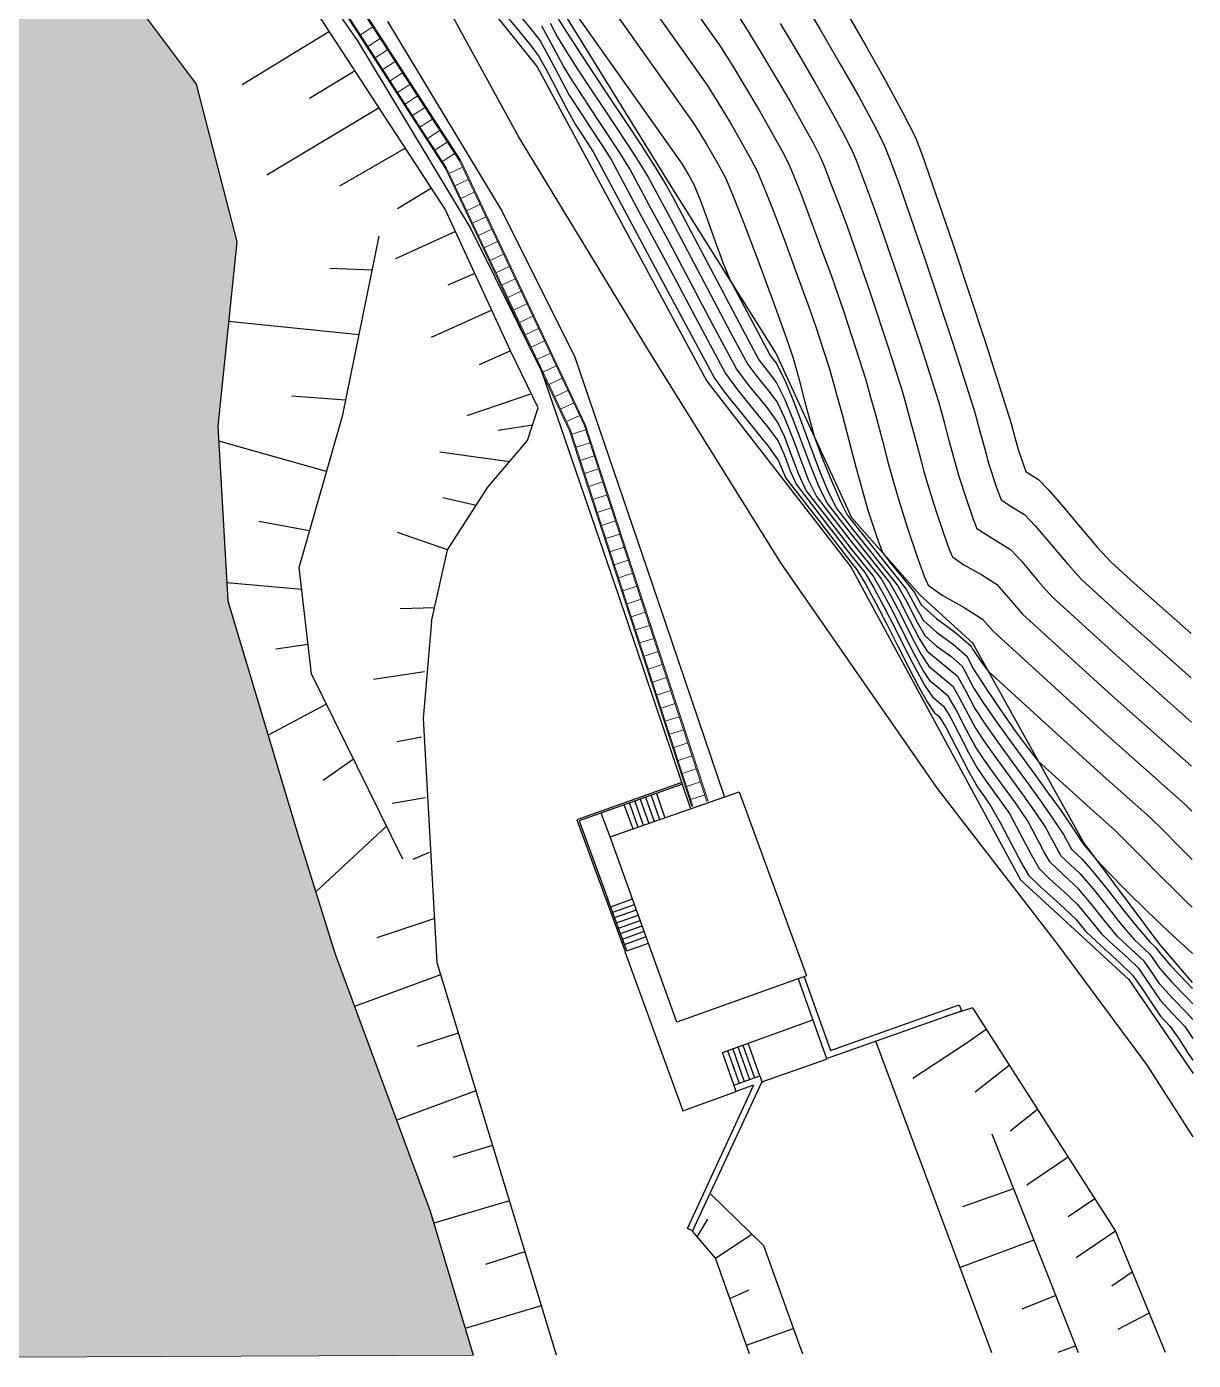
# Model space of a CAD drawing. Header units: millimetres. Extents: x -133 to 63340, y -143 to 109141.
# Drawn here: x 62536.4 to 62587.4, y 108404.3 to 108462.6 of the extents above; entities that cross this region are included whole.
import ezdxf

# ---------------------------------------------------------------- set-up
doc = ezdxf.new("R2010")
doc.units = ezdxf.units.MM
doc.header["$MEASUREMENT"] = 0
for name, color, linetype in [('Bâti', 7, 'Continuous'), ('CANALISATION', 2, 'Continuous'), ('colore lago', 131, 'Continuous'), ('curve livello 5m', 7, 'Continuous'), ('Limite fiume', 6, 'Continuous'), ('pendenze', 2, 'Continuous'), ('Per+Mod Surf', 7, 'Continuous'), ('SCALE', 2, 'Continuous'), ('Strade', 7, 'Continuous'), ('TalusHautBas', 7, 'Continuous')]:
    doc.layers.add(name, color=color, linetype=linetype)
doc.layers.add('Colori bordi', color=5, linetype='Continuous', plot=False)
doc.layers.add('no_plot', color=5, linetype='Continuous', plot=False)

msp = doc.modelspace()

# ---------------------------------------------------------------- hatches: boundary and pattern name
at = {"layer": 'colore lago', "linetype": 'Continuous', "lineweight": 0}
msp.add_hatch(color=256, dxfattribs=at).paths.add_polyline_path([(62548.2785, 108427.2813), (62545.2149, 108437.4977), (62544.7767, 108445.1398), (62545.6037, 108453.1916), (62543.8249, 108460.0907), (62537.2375, 108468.8864), (62530.5503, 108474.2875), (62527.7446, 108478.4761), (62523.6239, 108483.7567), (62517.3885, 108489.8759), (62515.2465, 108489.6403), (62513.6669, 108491.3373), (62513.9099, 108495.5974), (62504.855, 108507.9517), (62496.2324, 108519.7164), (62493.3544, 108519.0168), (62485.4277, 108525.3848), (62484.6684, 108528.5086), (62471.2359, 108544.4414), (62471.3593, 108544.5426), (62471.1446, 108544.7908), (62466.395, 108550.2796), (62461.1114, 108555.785), (62451.9812, 108564.9833), (62445.6934, 108571.4023), (62438.2814, 108579.0072), (62431.6209, 108586.0355), (62422.3658, 108596.3263), (62419.2028, 108600.3592), (62408.0987, 108615.7917), (62402.3619, 108624.9029), (62401.9106, 108624.6198), (62397.083, 108621.5924), (62391.7798, 108618.2667), (62379.1258, 108610.3312), (62385.2068, 108600.697), (62399.8054, 108577.5683), (62397.3883, 108576.0313), (62399.2665, 108572.8528), (62400.2625, 108570.8412), (62401.9219, 108566.4966), (62403.538, 108562.2348), (62405.2955, 108558.0946), (62407.9973, 108552.7666), (62411.016, 108547.6991), (62415.008, 108541.4499), (62417.547, 108537.4023), (62418.8645, 108535.302), (62423.7176, 108527.6886), (62427.3396, 108522.0308), (62428.8547, 108522.3015), (62431.9449, 108520.4683), (62435.17, 108517.1027), (62435.248, 108508.375), (62442.5794, 108497.7776), (62448.4078, 108490.3296), (62458.0371, 108478.2075), (62469.2124, 108462.4823), (62469.097, 108462.1315), (62477.4132, 108450.0308), (62487.1869, 108436.2424), (62497.2899, 108418.8124), (62505.266, 108404.2863), (62555.9335, 108404.5128), (62554.0622, 108410.815), (62549.8898, 108422.0895)])

# ---------------------------------------------------------------- linework, layer by layer
at = {"layer": 'Bâti', "color": 2, "linetype": 'Continuous'}
for p, q in [((62547.0587, 108467.5143), (62550.8775, 108461.9823)), ((62552.1881, 108462.8297), (62557.2117, 108454.5211)), ((62550.8775, 108461.9823), (62555.8432, 108453.7694)), ((62557.2117, 108454.5211), (62560.3771, 108448.1448)), ((62555.8432, 108453.7694), (62558.9341, 108447.5431)), ((62560.3771, 108448.1448), (62563.7483, 108438.2794)), ((62558.9341, 108447.5431), (62562.2718, 108437.776)), ((62562.2718, 108437.776), (62565.4285, 108428.448)), ((62563.7483, 108438.2794), (62566.9062, 108428.9481)), ((62565.0149, 108429.5376), (62560.465, 108427.9183)), ((62565.0417, 108429.4622), (62560.5681, 108427.87)), ((62561.9252, 108427.1753), (62567.5624, 108429.1495)), ((62567.5624, 108429.1495), (62570.5093, 108421.0945)), ((62560.465, 108427.9183), (62561.7532, 108424.4245)), ((62560.5681, 108427.87), (62561.8282, 108424.4522)), ((62561.9244, 108427.1758), (62561.5355, 108428.2143)), ((62564.8494, 108419.0683), (62561.9252, 108427.1753)), ((62561.7532, 108424.4245), (62562.5863, 108422.1648)), ((62562.6614, 108422.1925), (62561.8282, 108424.4522)), ((62562.5766, 108422.1612), (62565.0987, 108415.1894)), ((62570.5093, 108421.0945), (62564.8494, 108419.0683)), ((62570.1512, 108420.9663), (62571.3936, 108417.4775)), ((62570.4148, 108421.0607), (62571.5634, 108417.8352)), ((62571.5634, 108417.8352), (62577.1904, 108419.8377)), ((62577.1904, 108419.8377), (62577.2843, 108419.5739)), ((62566.8393, 108417.7502), (62570.7895, 108419.174)), ((62571.3936, 108417.4775), (62577.2843, 108419.5739)), ((62568.5654, 108416.4586), (62571.3935, 108417.4595)), ((62565.3117, 108410.0473), (62568.2077, 108416.3263)), ((62568.5654, 108416.4586), (62565.5292, 108409.9502)), ((62565.0987, 108415.1894), (62567.4379, 108416.0478)), ((62565.5292, 108409.9502), (62565.3117, 108410.0473))]:
    msp.add_line(p, q, dxfattribs=at)
at = {"layer": 'CANALISATION', "linetype": 'Continuous', "lineweight": 0}
for p, q in [((62551.5503, 108462.5951), (62551.008, 108462.2447)), ((62551.8759, 108462.0911), (62551.3335, 108461.7408)), ((62552.2015, 108461.5871), (62551.6591, 108461.2368)), ((62552.5271, 108461.0832), (62551.9847, 108460.7328)), ((62552.8526, 108460.5792), (62552.3103, 108460.2288)), ((62553.1782, 108460.0752), (62552.6359, 108459.7248)), ((62553.5038, 108459.5712), (62552.9614, 108459.2208)), ((62553.8294, 108459.0672), (62553.287, 108458.7169)), ((62554.155, 108458.5633), (62553.6126, 108458.2129)), ((62554.4805, 108458.0593), (62553.9382, 108457.7089)), ((62554.8061, 108457.5553), (62554.2638, 108457.2049)), ((62555.1317, 108457.0513), (62554.5893, 108456.7009)), ((62554.8845, 108456.18), (62555.4682, 108456.456)), ((62555.1409, 108455.6376), (62555.7247, 108455.9136)), ((62555.3974, 108455.0952), (62555.9811, 108455.3712)), ((62555.6539, 108454.5527), (62556.2376, 108454.8287)), ((62555.9103, 108454.0103), (62556.494, 108454.2863)), ((62556.1668, 108453.4679), (62556.7505, 108453.7439)), ((62556.4232, 108452.9255), (62557.007, 108453.2014)), ((62556.6797, 108452.383), (62557.2634, 108452.659)), ((62556.9362, 108451.8406), (62557.5199, 108452.1166)), ((62557.1926, 108451.2982), (62557.7763, 108451.5741)), ((62557.4491, 108450.7557), (62558.0328, 108451.0317)), ((62557.7055, 108450.2133), (62558.2893, 108450.4893)), ((62557.962, 108449.6709), (62558.5457, 108449.9469)), ((62558.2184, 108449.1285), (62558.8022, 108449.4044)), ((62558.4749, 108448.586), (62559.0586, 108448.862)), ((62558.7314, 108448.0436), (62559.3151, 108448.3196)), ((62558.9878, 108447.5012), (62559.5715, 108447.7771)), ((62559.2443, 108446.9587), (62559.828, 108447.2347)), ((62559.5007, 108446.4163), (62560.0845, 108446.6923)), ((62559.7572, 108445.8739), (62560.3409, 108446.1499)), ((62560.0137, 108445.3315), (62560.5974, 108445.6074)), ((62560.2485, 108444.7804), (62560.8624, 108444.9805)), ((62560.4344, 108444.21), (62561.0483, 108444.41)), ((62560.6203, 108443.6395), (62561.2342, 108443.8395)), ((62560.8062, 108443.069), (62561.4201, 108443.269)), ((62560.9921, 108442.4985), (62561.606, 108442.6986)), ((62561.178, 108441.928), (62561.7919, 108442.1281)), ((62561.3638, 108441.3576), (62561.9778, 108441.5576)), ((62561.5497, 108440.7871), (62562.1636, 108440.9871)), ((62561.7356, 108440.2166), (62562.3495, 108440.4167)), ((62561.9215, 108439.6461), (62562.5354, 108439.8462)), ((62562.1074, 108439.0757), (62562.7213, 108439.2757)), ((62562.2933, 108438.5052), (62562.9072, 108438.7052)), ((62562.4792, 108437.9347), (62563.0931, 108438.1347)), ((62562.6651, 108437.3642), (62563.279, 108437.5643)), ((62562.851, 108436.7937), (62563.4649, 108436.9938)), ((62563.0369, 108436.2233), (62563.6508, 108436.4233)), ((62563.2228, 108435.6528), (62563.8367, 108435.8528)), ((62563.4086, 108435.0823), (62564.0225, 108435.2824)), ((62563.5945, 108434.5118), (62564.2084, 108434.7119)), ((62563.7804, 108433.9414), (62564.3943, 108434.1414)), ((62563.9663, 108433.3709), (62564.5802, 108433.5709)), ((62564.1522, 108432.8004), (62564.7661, 108433.0004)), ((62564.3381, 108432.2299), (62564.952, 108432.43)), ((62564.524, 108431.6594), (62565.1379, 108431.8595)), ((62564.7099, 108431.089), (62565.3238, 108431.289)), ((62564.8958, 108430.5185), (62565.5097, 108430.7185)), ((62565.0817, 108429.948), (62565.6956, 108430.1481)), ((62565.2675, 108429.3775), (62565.8815, 108429.5776)), ((62565.4534, 108428.8071), (62566.0673, 108429.0071))]:
    msp.add_line(p, q, dxfattribs=at)
at = {"layer": 'CANALISATION', "linetype": 'Continuous', "lineweight": 0, "flags": 128}
for points in [[(62528.3351, 108491.688), (62542.295, 108475.1748), (62549.4685, 108465.8177), (62555.337, 108456.7335), (62560.7928, 108445.1941), (62566.1599, 108428.7229)], [(62528.3811, 108491.7111), (62542.334, 108475.2062), (62549.5094, 108465.8465), (62555.3808, 108456.7578), (62560.8394, 108445.2126), (62566.2075, 108428.7384)], [(62527.7412, 108491.3904), (62541.792, 108474.7697), (62548.9402, 108465.4455), (62554.7715, 108456.4189), (62560.1916, 108444.9551), (62565.546, 108428.5229)], [(62541.7494, 108474.7426), (62548.8991, 108465.4165), (62554.7275, 108456.3944), (62560.1448, 108444.9365), (62565.4982, 108428.5073)]]:
    msp.add_lwpolyline(points, dxfattribs=at)
at = {"layer": 'Colori bordi', "linetype": 'Continuous', "lineweight": 0, "flags": 128}
msp.add_lwpolyline([(62505.266, 108404.2863), (62555.9335, 108404.5128), (62554.0622, 108410.815), (62549.8898, 108422.0895), (62548.2785, 108427.2813), (62545.2149, 108437.4977), (62544.7767, 108445.1398), (62545.6037, 108453.1916), (62543.8249, 108460.0907), (62537.2375, 108468.8864), (62530.5503, 108474.2875), (62527.7446, 108478.4761), (62523.6239, 108483.7567), (62517.3885, 108489.8759), (62515.2465, 108489.6403), (62513.6669, 108491.3373), (62513.9099, 108495.5974), (62504.855, 108507.9517)], dxfattribs=at)
at = {"layer": 'curve livello 5m', "color": 2, "flags": 128}
for points in [[(62563.398, 108466.4671), (62566.7315, 108461.7558), (62567.2856, 108460.874), (62567.8741, 108459.9043), (62568.4552, 108458.9186), (62568.9873, 108457.9887), (62569.4285, 108457.1865), (62569.7372, 108456.5837), (62569.7372, 108456.5837), (62569.9581, 108456.0644), (62570.3015, 108455.1924), (62570.7222, 108454.0863), (62571.1752, 108452.8644), (62571.6154, 108451.6454), (62571.6154, 108451.6454), (62572.123, 108450.1718), (62572.6729, 108448.5106), (62573.1002, 108447.16), (62573.1002, 108447.16), (62573.3173, 108446.4034), (62573.5656, 108445.4866), (62573.8281, 108444.4957), (62574.0877, 108443.5169), (62574.3271, 108442.6362), (62574.5294, 108441.9398), (62574.5294, 108441.9398), (62574.944, 108440.637), (62575.3395, 108439.458), (62575.6549, 108438.5793), (62575.8292, 108438.1772), (62575.8292, 108438.1772), (62576.4446, 108437.743), (62577.4066, 108437.2056), (62578.2008, 108436.6929), (62578.2008, 108436.6929), (62578.6663, 108436.1634), (62583.5505, 108431.7047), (62587.0698, 108428.5841), (62587.3594, 108428.2984)], [(62559.3026, 108462.7526), (62559.6247, 108462.1491), (62559.6247, 108462.1491), (62560.0242, 108461.498), (62560.507, 108460.747), (62561.0451, 108459.9296), (62561.6107, 108459.0792), (62562.1761, 108458.2292), (62562.7133, 108457.4131), (62563.1946, 108456.6642), (62563.592, 108456.016), (62563.592, 108456.016), (62564.0815, 108455.1033), (62564.5755, 108454.1818), (62567.1928, 108449.2333), (62567.9437, 108447.8331), (62568.358, 108447.2871), (62568.8669, 108446.6674), (62569.2277, 108446.1795), (62569.2277, 108446.1795), (62569.5697, 108445.471), (62569.9149, 108444.5886), (62570.2612, 108443.648), (62570.6065, 108442.7649), (62570.9489, 108442.0553), (62570.9489, 108442.0553), (62571.7103, 108441.0723), (62572.4695, 108440.092), (62573.7845, 108438.441), (62574.1884, 108437.7476), (62574.6466, 108436.8614), (62575.1097, 108435.9411), (62575.5286, 108435.1453), (62575.854, 108434.6327), (62575.854, 108434.6327), (62576.3814, 108434.1974), (62576.9089, 108433.762), (62576.9089, 108433.762), (62577.1746, 108433.3025), (62577.559, 108432.5603), (62577.9056, 108431.9295), (62577.9056, 108431.9295), (62578.3263, 108431.2937), (62578.853, 108430.5512), (62579.4326, 108429.7553), (62580.0124, 108428.9591), (62580.5393, 108428.2162), (62580.9607, 108427.5797), (62580.9607, 108427.5797), (62581.3223, 108426.9079), (62581.6302, 108426.3498), (62581.6302, 108426.3498), (62582.0197, 108425.9809), (62582.4804, 108425.5537), (62582.4804, 108425.5537), (62583.0249, 108424.9166), (62583.6532, 108424.1235), (62584.2807, 108423.3316), (62584.8227, 108422.698), (62584.8227, 108422.698), (62585.5223, 108422.0457), (62585.9406, 108421.4318), (62586.4701, 108420.8363), (62587.1397, 108420.1461), (62587.397, 108419.8808)]]:
    msp.add_lwpolyline(points, dxfattribs=at)
at = {"layer": 'Limite fiume', "color": 2, "linetype": 'Continuous'}
for p, q in [((62537.2375, 108468.8864), (62543.8249, 108460.0907)), ((62543.8249, 108460.0907), (62545.6037, 108453.1916)), ((62545.6037, 108453.1916), (62544.7767, 108445.1399)), ((62544.7767, 108445.1399), (62545.2149, 108437.4977)), ((62545.2149, 108437.4977), (62548.2785, 108427.2813)), ((62548.2785, 108427.2813), (62549.8898, 108422.0895)), ((62549.8898, 108422.0895), (62554.0622, 108410.815)), ((62578.6089, 108404.6141), (62573.55, 108418.2449)), ((62566.324, 108411.5578), (62568.6321, 108409.3101)), ((62554.0622, 108410.815), (62555.9335, 108404.5128)), ((62568.6321, 108409.3101), (62570.3319, 108404.5771))]:
    msp.add_line(p, q, dxfattribs=at)
at = {"layer": 'no_plot', "flags": 128}
for points in [[(62562.076, 108465.8306), (62566.1684, 108460.0468), (62566.6553, 108459.269), (62567.1694, 108458.4143), (62567.6583, 108457.5729), (62568.0698, 108456.835), (62568.3513, 108456.2906), (62568.619, 108455.6612), (62569.0352, 108454.6044), (62569.5451, 108453.2638), (62570.0941, 108451.7829), (62570.6277, 108450.3055), (62570.9297, 108449.4286), (62571.257, 108448.4399), (62571.5113, 108447.6361), (62571.77, 108446.7347), (62572.0658, 108445.6424), (62572.3786, 108444.4619), (62572.6877, 108443.2957), (62572.973, 108442.2465), (62573.214, 108441.4168), (62573.5875, 108440.2753), (62573.8389, 108439.6079), (62574.2133, 108439.1091), (62574.7741, 108438.4456), (62575.232, 108437.8589), (62575.5274, 108437.3153), (62576.1971, 108436.7229), (62577.0471, 108436.1007), (62577.717, 108435.5082), (62577.7896, 108435.3748), (62578.1537, 108434.8275), (62578.4652, 108434.4129), (62583.2292, 108430.0639), (62585.5366, 108428.0179), (62586.0978, 108427.4681), (62586.8149, 108426.7446), (62587.3688, 108426.1853)], [(62560.7541, 108465.194), (62565.6053, 108458.3378), (62566.1223, 108457.5), (62566.6261, 108456.6332), (62566.9654, 108455.9974), (62567.28, 108455.258), (62567.7689, 108454.0164), (62568.368, 108452.4413), (62569.0131, 108450.7014), (62569.6399, 108448.9657), (62569.9224, 108448.1122), (62570.1557, 108447.2801), (62570.4289, 108446.2484), (62570.6853, 108445.2852), (62570.868, 108444.6584), (62571.2184, 108443.7024), (62571.6166, 108442.7092), (62571.9961, 108441.8387), (62572.2903, 108441.2506), (62572.3897, 108441.1222), (62572.489, 108440.9941), (62574.8701, 108438.0044), (62575.2615, 108437.2741), (62575.609, 108436.6446), (62576.192, 108436.129), (62576.9318, 108435.5874), (62577.515, 108435.0716), (62577.8186, 108434.5135), (62578.3867, 108433.6273), (62579.0214, 108432.6851), (62579.6548, 108431.7833), (62580.2189, 108431.0188), (62580.646, 108430.4879), (62582.9079, 108428.4231), (62584.0034, 108427.4517), (62584.5366, 108426.9321), (62585.215, 108426.2506), (62585.9505, 108425.5061), (62586.6549, 108424.7975), (62587.2401, 108424.2237), (62587.3782, 108424.0978)], [(62559.4322, 108464.5575), (62565.0422, 108456.6289), (62565.3504, 108456.1217), (62565.5795, 108455.7043), (62565.8582, 108455.0375), (62566.1816, 108454.1607), (62566.5237, 108453.202), (62566.8583, 108452.2895), (62567.1591, 108451.5512), (62568.7603, 108448.5239), (62568.9176, 108448.2306), (62569.1865, 108447.8842), (62569.563, 108447.1384), (62569.9424, 108446.2295), (62570.3236, 108445.2227), (62570.7054, 108444.1832), (62571.0867, 108443.1759), (62571.4663, 108442.2661), (62571.8431, 108441.5188), (62572.1632, 108441.1055), (62572.4825, 108440.6934), (62574.5082, 108438.1499), (62574.9119, 108437.4229), (62575.3494, 108436.5576), (62575.6907, 108435.974), (62576.1869, 108435.5351), (62576.8166, 108435.0741), (62577.313, 108434.6351), (62577.5559, 108434.1953), (62577.8476, 108433.6521), (62578.2565, 108433.0233), (62578.7497, 108432.3093), (62579.3032, 108431.5346), (62579.8928, 108430.7234), (62580.4946, 108429.8999), (62581.0845, 108429.0885), (62581.6383, 108428.3134), (62582.132, 108427.5988), (62582.5415, 108426.9691), (62582.5722, 108426.9128), (62582.6111, 108426.8763), (62583.2033, 108426.1543), (62583.7281, 108425.604), (62584.5201, 108424.8052), (62585.4332, 108423.9035), (62586.3212, 108423.0449), (62587.3872, 108422.0724)], [(62570.1935, 108464.024), (62571.113, 108462.4801), (62571.9907, 108460.9697), (62572.7789, 108459.5751), (62573.4295, 108458.3788), (62573.8948, 108457.4631), (62574.1744, 108456.7631), (62574.5787, 108455.6649), (62575.7028, 108452.4017), (62576.9206, 108448.7228), (62577.8669, 108445.7318), (62578.0651, 108445.0192), (62578.2874, 108444.1804), (62578.4755, 108443.5088), (62578.8204, 108442.452), (62579.029, 108441.9066), (62579.4911, 108441.6094), (62580.0389, 108441.2745), (62580.5043, 108440.7824), (62581.1898, 108439.9788), (62581.9252, 108439.1118), (62582.5403, 108438.4293), (62584.5144, 108436.6272), (62587.3333, 108434.1276)], [(62559.3656, 108463.4185), (62559.8721, 108462.593), (62560.4842, 108461.6408), (62561.1665, 108460.6045), (62561.8836, 108459.5262), (62562.6005, 108458.4486), (62563.2816, 108457.4138), (62563.8918, 108456.4643), (62564.3957, 108455.6425), (62564.5218, 108455.4074), (62564.649, 108455.17), (62567.9765, 108448.8786), (62568.4307, 108448.0318), (62568.8371, 108447.5121), (62569.2071, 108447.0318), (62569.5692, 108446.3004), (62569.9345, 108445.3983), (62570.3012, 108444.4106), (62570.6681, 108443.4228), (62571.0335, 108442.5199), (62571.396, 108441.7871), (62571.9368, 108441.0889), (62572.476, 108440.3927), (62574.1463, 108438.2955), (62574.5513, 108437.586), (62575.0076, 108436.6884), (62575.4398, 108435.8464), (62575.7723, 108435.3033), (62576.4416, 108434.751), (62577.111, 108434.1985), (62577.4588, 108433.5687), (62577.8766, 108432.7908), (62578.3242, 108432.1096), (62578.8774, 108431.3218), (62579.4942, 108430.4701), (62580.1322, 108429.5968), (62580.7491, 108428.7448), (62581.3029, 108427.9564), (62581.7511, 108427.2744), (62582.1012, 108426.6313), (62582.5458, 108426.215), (62583.0876, 108425.5894), (62583.7113, 108424.8112), (62584.362, 108423.9828), (62584.9844, 108423.2064), (62585.5235, 108422.5845), (62585.7735, 108422.3515), (62585.923, 108422.1321), (62586.4434, 108421.538), (62587.101, 108420.8509), (62587.394, 108420.5519)], [(62567.2946, 108463.4647), (62567.8956, 108462.511), (62568.5344, 108461.4654), (62569.1775, 108460.3856), (62569.7914, 108459.3293), (62570.3426, 108458.3539), (62570.7976, 108457.5173), (62571.123, 108456.8769), (62571.2971, 108456.4676), (62571.5677, 108455.7805), (62571.8993, 108454.9087), (62572.2563, 108453.9459), (62572.6032, 108452.9852), (62573.3163, 108450.9151), (62574.0888, 108448.5813), (62574.6891, 108446.6839), (62574.9032, 108445.932), (62575.1498, 108445.0136), (62575.4048, 108444.0491), (62575.6444, 108443.1587), (62575.8448, 108442.4628), (62576.18, 108441.4093), (62576.4998, 108440.456), (62576.7548, 108439.7455), (62576.8958, 108439.4203), (62577.3934, 108439.0692), (62578.1713, 108438.6347), (62578.8135, 108438.2201), (62579.3399, 108437.6275), (62579.9577, 108436.9187), (62583.8718, 108433.3456), (62587.3506, 108430.2609)], [(62572.0807, 108463.5273), (62573.0904, 108461.7899), (62573.997, 108460.1857), (62574.7455, 108458.8096), (62575.2807, 108457.7563), (62575.5665, 108457.0048), (62576.896, 108453.145), (62578.3365, 108448.7935), (62579.4558, 108445.2557), (62579.6264, 108444.6311), (62579.7908, 108444.0318), (62580.0956, 108443.1497), (62580.6516, 108442.8017), (62581.0957, 108442.3429), (62581.7464, 108441.5905), (62582.4932, 108440.7057), (62583.2252, 108439.8499), (62583.8317, 108439.1846), (62584.8357, 108438.2681), (62587.3247, 108436.061)], [(62557.1319, 108463.3656), (62557.8028, 108462.5738), (62558.3935, 108461.8617), (62558.7935, 108461.3337), (62559.1029, 108460.7909), (62559.5413, 108459.9535), (62560.0079, 108459.0579), (62560.4021, 108458.3409), (62560.792, 108457.7381), (62561.1811, 108457.1366), (62562.7606, 108454.191), (62564.3551, 108451.2173), (62564.8416, 108450.2974), (62566.483, 108447.2368), (62566.9718, 108446.5654), (62567.6114, 108445.7711), (62568.2872, 108444.9511), (62568.8847, 108444.2025), (62569.2893, 108443.6225), (62569.6076, 108442.8599), (62571.0308, 108441.0224), (62572.45, 108439.1899), (62572.6988, 108438.8776), (62573.0989, 108438.2167), (62573.5456, 108437.394), (62574.0191, 108436.4729), (62574.4998, 108435.5171), (62574.9679, 108434.5904), (62575.4036, 108433.7563), (62575.7872, 108433.0785), (62576.0989, 108432.6207), (62576.3029, 108432.4524), (62576.6114, 108431.9391), (62577.0705, 108431.0624), (62577.5683, 108430.1039), (62577.9925, 108429.3455), (62578.2909, 108428.9207), (62578.5895, 108428.4956), (62578.9948, 108427.7728), (62579.4687, 108426.8623), (62579.91, 108426.0208), (62580.2173, 108425.5052), (62580.7584, 108424.9725), (62581.5894, 108424.2287), (62582.2843, 108423.5697), (62582.7203, 108423.0382), (62583.3884, 108422.4047), (62584.1915, 108421.6879), (62584.7686, 108421.1285), (62585.1391, 108420.6071), (62585.5888, 108419.9112), (62585.9934, 108419.3308), (62586.4077, 108418.8865), (62586.7976, 108418.3296), (62587.2321, 108417.6584), (62587.4081, 108417.4077)], [(62557.8229, 108463.2708), (62558.4472, 108462.5272), (62558.8699, 108461.9789), (62558.8699, 108461.9789), (62559.223, 108461.345), (62559.7104, 108460.4076), (62560.143, 108459.6103), (62560.5525, 108458.9594), (62561.0649, 108458.1851), (62561.5768, 108457.4116), (62561.9847, 108456.7631), (62563.2009, 108454.4951), (62564.4286, 108452.2055), (62565.6254, 108449.9427), (62566.9699, 108447.4356), (62567.4934, 108446.7292), (62568.1732, 108445.8967), (62568.8261, 108445.0934), (62569.2688, 108444.4748), (62569.5299, 108443.8883), (62569.7933, 108443.179), (62570.0547, 108442.5917), (62571.2573, 108441.039), (62572.4565, 108439.4906), (62573.0607, 108438.732), (62573.462, 108438.0625), (62573.913, 108437.2194), (62574.3881, 108436.2853), (62574.8618, 108435.3429), (62575.3083, 108434.4746), (62575.702, 108433.7632), (62576.0173, 108433.2913), (62576.5049, 108432.8889), (62576.7712, 108432.4459), (62577.1676, 108431.689), (62577.5973, 108430.8615), (62577.9635, 108430.2068), (62578.4028, 108429.5679), (62578.9402, 108428.8298), (62579.3799, 108428.1903), (62579.8305, 108427.372), (62580.331, 108426.4077), (62580.6883, 108425.7868), (62581.1232, 108425.3585), (62581.7911, 108424.7607), (62582.3497, 108424.231), (62582.8861, 108423.5769), (62583.4211, 108422.9248), (62583.9425, 108422.4303), (62584.5694, 108421.8708), (62585.0198, 108421.4342), (62585.4829, 108420.7586), (62585.9758, 108420.0311), (62586.5136, 108419.4544), (62587.0512, 108418.8781), (62587.4038, 108418.3597)], [(62587.4001, 108419.1941), (62587.1562, 108419.4628), (62586.4971, 108420.1378), (62585.9582, 108420.7314), (62585.9582, 108420.7314), (62585.6039, 108421.2543), (62585.271, 108421.74), (62585.271, 108421.74), (62584.7252, 108422.2523), (62584.1219, 108422.8114), (62584.1219, 108422.8114), (62583.5784, 108423.4583), (62582.9607, 108424.2425), (62582.4151, 108424.8924), (62582.4151, 108424.8924), (62581.7346, 108425.5234), (62581.1593, 108426.0683), (62581.1593, 108426.0683), (62580.8892, 108426.5376), (62580.5109, 108427.2665), (62580.1703, 108427.885), (62580.1703, 108427.885), (62579.6764, 108428.6153), (62579.052, 108429.4771), (62578.4279, 108430.3386), (62577.9346, 108431.0681), (62577.9346, 108431.0681), (62577.5077, 108431.8453), (62577.0341, 108432.7595), (62576.7069, 108433.3254), (62576.7069, 108433.3254), (62576.3212, 108433.6437), (62575.9356, 108433.962), (62575.9356, 108433.962), (62575.6159, 108434.4517), (62575.2104, 108435.2024), (62574.7537, 108436.1028), (62574.2804, 108437.0413), (62573.8252, 108437.9064), (62573.4226, 108438.5865), (62573.4226, 108438.5865), (62572.463, 108439.7913), (62571.4838, 108441.0557), (62570.5018, 108442.3235), (62570.1897, 108442.9926), (62569.8748, 108443.826), (62569.56, 108444.6591), (62569.2482, 108445.3272), (62569.2482, 108445.3272), (62568.7448, 108446.0078), (62568.0349, 108446.8726), (62567.4568, 108447.6343), (62567.4568, 108447.6343), (62566.4091, 108449.588), (62564.5021, 108453.1937), (62563.6412, 108454.7992), (62562.7884, 108456.3895), (62562.3858, 108457.0399), (62561.8862, 108457.8067), (62561.3378, 108458.6322), (62560.7892, 108459.4581), (62560.2884, 108460.2267), (62559.8838, 108460.8797), (62559.8838, 108460.8797), (62559.3822, 108461.8195), (62558.9463, 108462.624)], [(62569.3639, 108462.7447), (62570.1452, 108461.4329), (62570.8911, 108460.1495), (62571.5607, 108458.9645), (62572.1136, 108457.948), (62572.5089, 108457.17), (62572.68, 108456.7616), (62572.9512, 108456.0625), (62573.2718, 108455.2058), (62573.591, 108454.3251), (62574.5095, 108451.6584), (62575.5047, 108448.652), (62576.278, 108446.2079), (62576.4869, 108445.467), (62576.7273, 108444.5634), (62576.9636, 108443.6766), (62577.1601, 108442.9858), (62577.5006, 108441.9253), (62577.7977, 108441.0651), (62577.9624, 108440.6634), (62578.6322, 108440.2327), (62579.4262, 108439.7473), (62579.9202, 108439.2098), (62580.6257, 108438.376), (62581.249, 108437.674), (62584.1931, 108434.9864), (62587.342, 108432.1943)]]:
    msp.add_lwpolyline(points, dxfattribs=at)
at = {"layer": 'pendenze', "linetype": 'Continuous'}
for p, q in [((62549.6545, 108462.3873), (62545.8382, 108460.0525)), ((62550.7743, 108460.6702), (62548.7875, 108459.4612)), ((62551.8276, 108459.0549), (62546.9181, 108456.1134)), ((62552.9827, 108457.2836), (62550.0931, 108455.621)), ((62554.1157, 108455.5461), (62552.6249, 108454.6317)), ((62555.1681, 108453.6456), (62552.5455, 108452.4566)), ((62551.5243, 108451.9557), (62549.6677, 108452.0262)), ((62556.0116, 108451.8127), (62554.8382, 108451.2987)), ((62556.7529, 108450.2021), (62554.1105, 108449.0042)), ((62550.9526, 108449.1263), (62545.2464, 108449.7124)), ((62557.5722, 108448.4221), (62556.2002, 108447.8211)), ((62558.489, 108446.5473), (62555.6608, 108445.5845)), ((62550.3758, 108446.2718), (62547.997, 108446.4468)), ((62558.5372, 108445.1745), (62557.0318, 108444.94)), ((62549.5348, 108443.1525), (62544.8151, 108444.4707)), ((62557.5306, 108443.5781), (62554.4754, 108443.9971)), ((62556.0649, 108441.6634), (62554.609, 108441.9955)), ((62548.7917, 108440.5637), (62546.5627, 108440.9709)), ((62554.812, 108439.7196), (62552.6285, 108440.4908)), ((62548.4444, 108437.9968), (62545.1699, 108438.2815)), ((62554.2568, 108437.1909), (62552.7516, 108437.1464)), ((62548.728, 108435.5802), (62547.3192, 108435.3837)), ((62553.8192, 108434.3925), (62551.5886, 108434.0495)), ((62549.5314, 108432.977), (62546.9788, 108431.6156)), ((62553.6781, 108431.5314), (62552.6104, 108431.3273)), ((62550.7122, 108430.571), (62549.3854, 108429.6375)), ((62553.8588, 108428.8852), (62552.3994, 108428.6414)), ((62552.1518, 108427.6377), (62549.058, 108424.7696)), ((62554.0221, 108426.4941), (62553.3048, 108426.1799)), ((62554.2205, 108423.5886), (62551.7229, 108422.7585)), ((62554.5142, 108421.1448), (62550.7543, 108419.7533)), ((62577.7707, 108419.696), (62576.5833, 108419.3244)), ((62555.2893, 108418.5976), (62553.495, 108418.0064)), ((62578.373, 108418.7549), (62577.5396, 108418.1669)), ((62577.5396, 108418.1669), (62575.1661, 108416.6092)), ((62579.3793, 108417.1822), (62577.8888, 108416.019)), ((62556.0602, 108416.0641), (62552.5943, 108414.7814)), ((62580.6154, 108415.2506), (62579.4148, 108414.3099)), ((62556.7857, 108413.68), (62555.0444, 108413.1569)), ((62581.9477, 108413.1686), (62580.1424, 108411.9414)), ((62579.5632, 108411.7818), (62577.3299, 108411.0049)), ((62557.5228, 108411.2574), (62554.2219, 108410.2772)), ((62583.1104, 108411.3517), (62581.9502, 108410.5564)), ((62565.7387, 108409.6824), (62566.1965, 108410.4548)), ((62566.5296, 108408.7477), (62568.1239, 108409.805)), ((62584.0164, 108409.9359), (62582.2991, 108408.7685)), ((62580.45, 108409.535), (62577.2266, 108408.3387)), ((62558.2014, 108409.0272), (62556.4755, 108408.4766)), ((62584.7543, 108408.1418), (62583.8678, 108407.5349)), ((62567.1541, 108406.992), (62568.0018, 108407.3634)), ((62581.4082, 108407.1147), (62579.9189, 108406.5244)), ((62558.9186, 108406.6703), (62555.5867, 108405.6809)), ((62585.492, 108406.3479), (62584.1272, 108405.6296)), ((62567.8821, 108404.9457), (62569.9347, 108405.6829)), ((62582.2804, 108404.9141), (62581.507, 108404.6271))]:
    msp.add_line(p, q, dxfattribs=at)
at = {"layer": 'Per+Mod Surf', "color": 2, "linetype": 'Continuous'}
for p, q in [((62552.3791, 108468.7891), (62558.7356, 108460.8454)), ((62558.7356, 108460.8454), (62566.1611, 108447.1054)), ((62566.1611, 108447.1054), (62572.4455, 108438.9794)), ((62572.4455, 108438.9794), (62579.8697, 108425.2975)), ((62579.8697, 108425.2975), (62584.6093, 108420.9346)), ((62584.6093, 108420.9346), (62587.4106, 108416.8329))]:
    msp.add_line(p, q, dxfattribs=at)
at = {"layer": 'SCALE', "linetype": 'Continuous'}
for p, q in [((62563.9508, 108429.0726), (62564.3213, 108428.0144)), ((62562.9298, 108427.5271), (62562.5382, 108428.5712)), ((62562.773, 108428.6548), (62563.1419, 108427.6014)), ((62563.0085, 108428.7386), (62563.3778, 108427.684)), ((62563.2439, 108428.8224), (62563.6137, 108427.7666)), ((62563.4794, 108428.9062), (62563.8496, 108427.8492)), ((62563.7149, 108428.99), (62564.0855, 108427.9318)), ((62561.9523, 108424.1157), (62562.9048, 108424.4593)), ((62562.0388, 108423.8812), (62562.9897, 108424.2241)), ((62562.1252, 108423.6466), (62563.0745, 108423.989)), ((62562.2117, 108423.4121), (62563.1593, 108423.7539)), ((62562.2982, 108423.1776), (62563.2441, 108423.5187)), ((62562.3847, 108422.943), (62563.3289, 108423.2836)), ((62562.4711, 108422.7085), (62563.4137, 108423.0485)), ((62562.5576, 108422.4739), (62563.4985, 108422.8134)), ((62562.6614, 108422.1925), (62563.6003, 108422.5312)), ((62567.5094, 108417.9904), (62568.0161, 108416.5652)), ((62567.7327, 108418.0705), (62568.2397, 108416.6447)), ((62568.4669, 108416.7255), (62567.9561, 108418.1505)), ((62567.4379, 108416.0478), (62566.8393, 108417.7502)), ((62567.0638, 108417.827), (62567.569, 108416.4062)), ((62567.2866, 108417.9087), (62567.7926, 108416.4857)), ((62567.3405, 108416.3249), (62568.4669, 108416.7255)), ((62567.4373, 108416.0496), (62568.2077, 108416.3263)), ((62568.4703, 108416.7236), (62568.5654, 108416.4586))]:
    msp.add_line(p, q, dxfattribs=at)
at = {"layer": 'Strade', "color": 2, "linetype": 'Continuous', "flags": 128}
msp.add_lwpolyline([(62587.423, 108414.0638), (62585.4131, 108417.1722), (62581.5074, 108422.4558), (62576.2398, 108429.2933), (62569.3907, 108439.1578), (62563.6202, 108448.4351), (62557.9162, 108457.8037), (62552.9798, 108466.8307), (62545.6258, 108475.1069), (62540.9696, 108480.7362), (62531.007, 108492.0228), (62527.3516, 108496.1641)], dxfattribs=at)
at = {"layer": 'TalusHautBas', "color": 2, "linetype": 'Continuous'}
for p, q in [((62554.7194, 108454.6204), (62547.524, 108465.6543)), ((62564.6745, 108455.5129), (62558.7033, 108465.1643)), ((62569.1757, 108448.3359), (62564.6745, 108455.5129)), ((62557.5722, 108448.4221), (62554.7194, 108454.6204)), ((62550.2465, 108445.6323), (62551.8237, 108453.4374)), ((62558.7863, 108445.9395), (62557.5722, 108448.4221)), ((62572.4919, 108441.1297), (62569.1757, 108448.3359)), ((62558.3187, 108444.5034), (62558.7863, 108445.9395)), ((62548.3314, 108438.9597), (62550.2465, 108445.6323)), ((62556.5788, 108442.4606), (62558.3187, 108444.5034)), ((62554.812, 108439.7196), (62556.5788, 108442.4606)), ((62575.473, 108437.7619), (62572.4919, 108441.1297)), ((62554.125, 108436.5905), (62554.812, 108439.7196)), ((62548.8771, 108434.3101), (62548.3314, 108438.9597)), ((62577.7805, 108435.6453), (62575.473, 108437.7619)), ((62554.125, 108436.5905), (62553.75, 108432.3448)), ((62582.6174, 108426.9398), (62577.7805, 108435.6453)), ((62552.8594, 108426.1958), (62548.8771, 108434.3101)), ((62553.75, 108432.3448), (62554.3506, 108421.6824)), ((62585.9132, 108422.5215), (62582.6174, 108426.9398)), ((62587.3928, 108420.8142), (62585.9132, 108422.5215)), ((62554.3506, 108421.6824), (62559.5702, 108404.529)), ((62577.7707, 108419.696), (62584.0164, 108409.9359)), ((62578.6113, 108414.1937), (62580.7223, 108408.8451)), ((62566.5296, 108408.7477), (62565.5231, 108409.9372)), ((62584.0164, 108409.9359), (62586.1912, 108404.648)), ((62568.0169, 108404.5668), (62566.5296, 108408.7477)), ((62580.7223, 108408.8451), (62582.3926, 108404.631))]:
    msp.add_line(p, q, dxfattribs=at)

doc.saveas('drawing.dxf')
